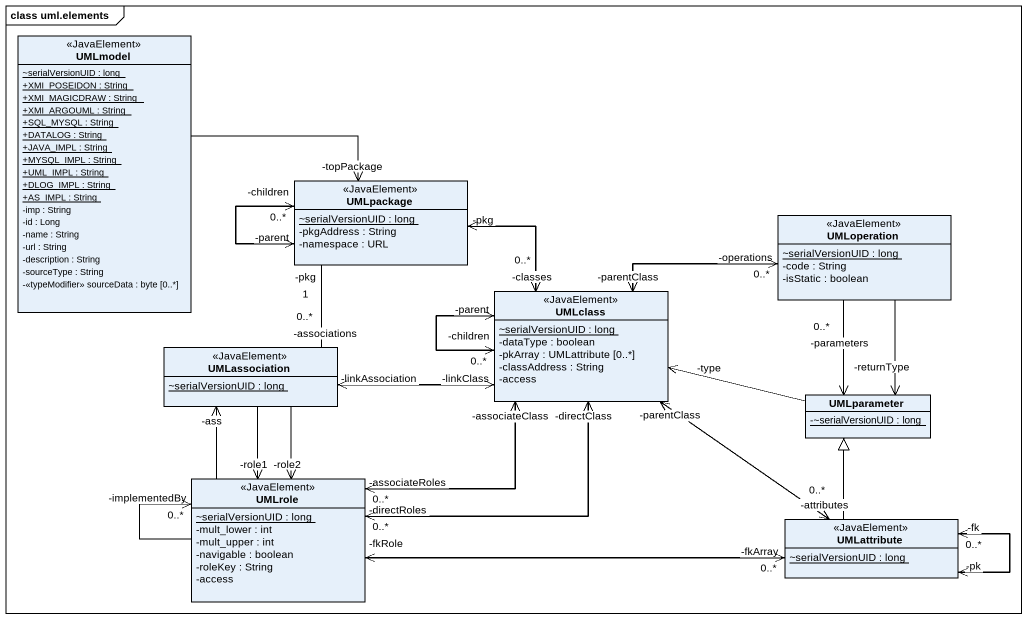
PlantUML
@startuml
mainframe class uml.elements
hide circle
hide empty members
skinparam classAttributeIconSize 0
class UMLmodel <<JavaElement>> {
  {static} ~serialVersionUID : long
  {static} +XMI_POSEIDON : String
  {static} +XMI_MAGICDRAW : String
  {static} +XMI_ARGOUML : String
  {static} +SQL_MYSQL : String
  {static} +DATALOG : String
  {static} +JAVA_IMPL : String
  {static} +MYSQL_IMPL : String
  {static} +UML_IMPL : String
  {static} +DLOG_IMPL : String
  {static} +AS_IMPL : String
  -imp : String
  -id : Long
  -name : String
  -url : String
  -description : String
  -sourceType : String
  -<<typeModifier>> sourceData : byte [0..*]
}
class UMLpackage <<JavaElement>> {
  {static} ~serialVersionUID : long
  -pkgAddress : String
  -namespace : URL
}
class UMLoperation <<JavaElement>> {
  {static} ~serialVersionUID : long
  -code : String
  -isStatic : boolean
}
class UMLclass <<JavaElement>> {
  {static} ~serialVersionUID : long
  -dataType : boolean
  -pkArray : UMLattribute [0..*]
  -classAddress : String
  -access
}
class UMLassociation <<JavaElement>> {
  {static} ~serialVersionUID : long
}
class UMLparameter {
  {static} -~serialVersionUID : long
}
class UMLrole <<JavaElement>> {
  {static} ~serialVersionUID : long
  -mult_lower : int
  -mult_upper : int
  -navigable : boolean
  -roleKey : String
  -access
}
class UMLattribute <<JavaElement>> {
  {static} ~serialVersionUID : long
}
UMLpackage "-topPackage" <-left- UMLmodel
UMLpackage "-parent" <-- UMLpackage
UMLpackage "-children\n0..*" <-- UMLpackage
UMLpackage "-pkg" <-- UMLclass
UMLoperation "-operations\n0..*" <-left- UMLclass
UMLclass "-classes\n0..*" <-up- UMLpackage
UMLclass "-parentClass" <-right- UMLoperation
UMLclass "-children\n0..*" <-- UMLclass
UMLclass "-parent" <-- UMLclass
UMLclass "-linkClass" <-left- UMLassociation
UMLclass "-type" <-right- UMLparameter
UMLclass "-associateClass" <-- UMLrole
UMLclass "-directClass" <-- UMLrole
UMLclass "-parentClass" <-- UMLattribute
UMLassociation "-associations\n0..*" -up- "-pkg\n1" UMLpackage
UMLassociation "-linkAssociation" <-right- UMLclass
UMLassociation "-ass" <-- UMLrole
UMLparameter "-returnType" <-up- UMLoperation
UMLparameter "-parameters\n0..*" <-up- UMLoperation
UMLrole "-directRoles\n0..*" <-up- UMLclass
UMLrole "-associateRoles\n0..*" <-up- UMLclass
UMLrole "-role2" <-up- UMLassociation
UMLrole "-role1" <-up- UMLassociation
UMLrole "-implementedBy\n0..*" <-- UMLrole
UMLrole "-fkRole" <-right- UMLattribute
UMLattribute "-attributes\n0..*" <-up- UMLclass
UMLattribute -up-|> UMLparameter
UMLattribute "-fkArray\n0..*" <-left- UMLrole
UMLattribute "-pk" <-- UMLattribute
UMLattribute "-fk\n0..*" <-- UMLattribute
@enduml
